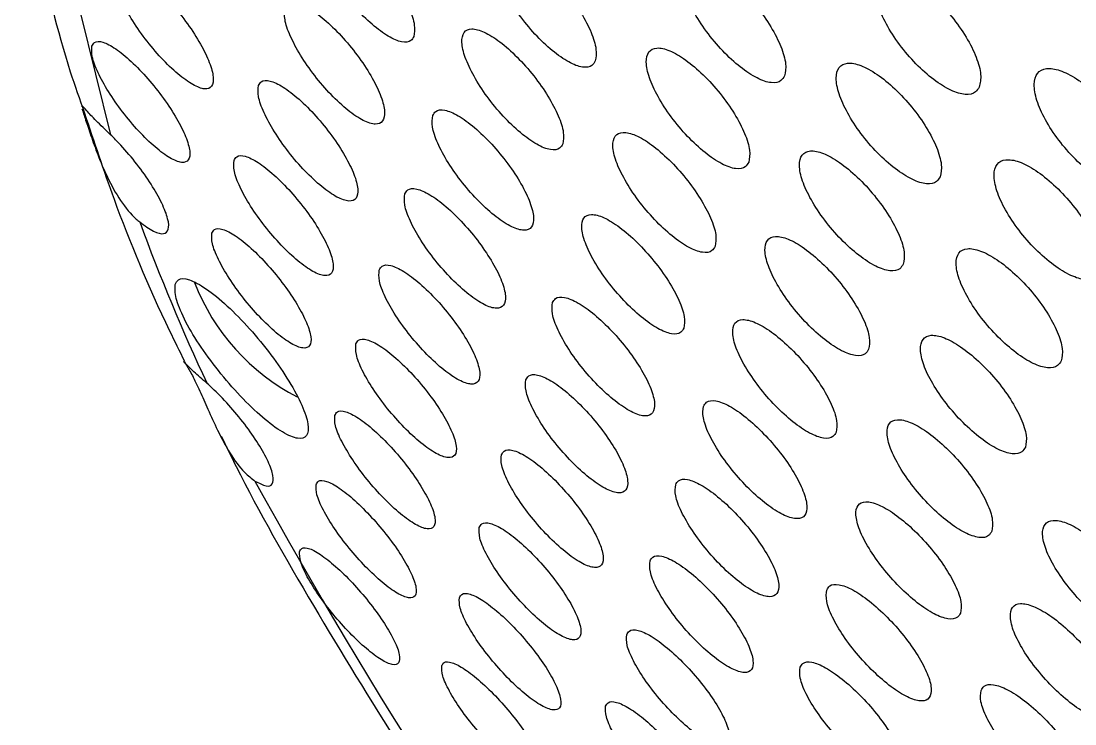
# Model space of a CAD drawing. Extents: x 1076 to 1148, y 508 to 635.
# Drawn here: x 1112.645 to 1113.301, y 555.195 to 555.632 of the extents above; entities that cross this region are included whole.
import ezdxf

# ---------------------------------------------------------------- set-up
doc = ezdxf.new("R2010")
doc.units = 0
doc.header["$MEASUREMENT"] = 0
doc.layers.add('1', color=4, linetype='Continuous')
doc.layers.add('GEOMETRY', color=4, linetype='Continuous', lineweight=25)

# ---------------------------------------------------------------- blocks, each defined once
blk = doc.blocks.new('SUCTION 1235301')
at = {"layer": 'GEOMETRY', "flags": 128}
blk.add_lwpolyline([(-1.95047, -0.12152), (-2.0013, -0.1343), (-2.04295, -0.15719), (-2.07502, -0.18995), (-2.09718, -0.23226), (-2.10921, -0.28369), (-2.11098, -0.34373), (-2.10249, -0.41177), (-2.0838, -0.48712)], dxfattribs=at)
at = {"layer": 'GEOMETRY'}
for centre, radius, start, end in [((-2.36744, -1.97643), 1.93143, 49.74303, 72.50078), ((-0.85088, -0.09347), 1.29473, 200.24296, 205.06508), ((-1.90574, -0.53037), 0.13491, 201.16002, 242.71322), ((0.79193, 0.82793), 3.1786, 208.78464, 225.0347)]:
    blk.add_arc(centre, radius, start, end, dxfattribs=at)
for points, knots in [([(-2.13941, -0.28565), (-2.13936, -0.28953), (-2.139, -0.31708), (-2.12873, -0.37097), (-2.11548, -0.42975), (-2.10298, -0.46515), (-2.09993, -0.47379)], [0, 0, 0, 0, 0.06616, 0.469864, 0.870661, 1, 1, 1, 1]), ([(-1.89508, -0.42599), (-1.89474, -0.42381), (-1.89407, -0.41945), (-1.89752, -0.40879), (-1.90388, -0.39649), (-1.91279, -0.38353), (-1.92318, -0.37147), (-1.93391, -0.36167), (-1.9437, -0.3553), (-1.95143, -0.35308), (-1.95624, -0.35522), (-1.95762, -0.36145), (-1.95544, -0.37103), (-1.94996, -0.38292), (-1.94175, -0.39584), (-1.9317, -0.40833), (-1.92095, -0.41898), (-1.91072, -0.42653), (-1.90228, -0.43005), (-1.89707, -0.4295), (-1.89563, -0.42696), (-1.89508, -0.42599)], [0, 0, 0, 0, 0.053299, 0.106593, 0.160062, 0.213863, 0.267949, 0.322148, 0.376234, 0.430032, 0.483495, 0.536724, 0.589921, 0.643301, 0.696997, 0.751009, 0.805196, 0.85934, 0.91324, 0.966802, 1, 1, 1, 1]), ([(-1.78228, -0.44128), (-1.78187, -0.43903), (-1.78105, -0.43451), (-1.78439, -0.42369), (-1.79073, -0.41129), (-1.79971, -0.39834), (-1.81025, -0.3864), (-1.82116, -0.37684), (-1.83117, -0.37076), (-1.83913, -0.36884), (-1.84417, -0.37126), (-1.84575, -0.37771), (-1.84372, -0.38747), (-1.83829, -0.39948), (-1.83003, -0.41241), (-1.81986, -0.42483), (-1.80893, -0.43527), (-1.7985, -0.44254), (-1.78983, -0.44575), (-1.78443, -0.44495), (-1.78287, -0.4423), (-1.78228, -0.44128)], [0, 0, 0, 0, 0.053493, 0.106979, 0.160662, 0.214616, 0.268726, 0.322809, 0.376688, 0.430282, 0.483633, 0.536891, 0.590243, 0.643836, 0.697713, 0.751793, 0.805905, 0.859862, 0.913546, 0.966961, 1, 1, 1, 1]), ([(-1.66454, -0.45055), (-1.66406, -0.44821), (-1.66309, -0.44354), (-1.66632, -0.43254), (-1.67263, -0.42005), (-1.68169, -0.40711), (-1.69237, -0.39531), (-1.70346, -0.38597), (-1.71367, -0.38019), (-1.72187, -0.37856), (-1.72715, -0.38125), (-1.72895, -0.38793), (-1.72707, -0.39788), (-1.72169, -0.41001), (-1.71339, -0.42297), (-1.70309, -0.43529), (-1.69199, -0.44552), (-1.68136, -0.45252), (-1.67247, -0.45543), (-1.66686, -0.45439), (-1.66518, -0.45161), (-1.66454, -0.45055)], [0, 0, 0, 0, 0.053691, 0.107373, 0.161251, 0.215315, 0.269401, 0.323334, 0.377006, 0.430426, 0.483713, 0.537043, 0.590572, 0.644371, 0.698392, 0.752491, 0.806487, 0.860245, 0.913735, 0.967047, 1, 1, 1, 1]), ([(-2.08082, -0.38615), (-2.08104, -0.3882), (-2.08146, -0.39229), (-2.07777, -0.40263), (-2.0713, -0.41472), (-2.06243, -0.4276), (-2.0522, -0.43976), (-2.04172, -0.44984), (-2.03221, -0.45664), (-2.02481, -0.45933), (-2.02036, -0.45764), (-2.01933, -0.4518), (-2.0218, -0.44254), (-2.02744, -0.43089), (-2.03566, -0.4181), (-2.04558, -0.40557), (-2.05611, -0.3947), (-2.06606, -0.38676), (-2.07418, -0.38277), (-2.07909, -0.38291), (-2.08034, -0.38525), (-2.08082, -0.38615)], [0, 0, 0, 0, 0.0530539, 0.1061064, 0.1592286, 0.2126793, 0.2665632, 0.3207985, 0.3751476, 0.4293183, 0.4830971, 0.536447, 0.5895204, 0.6425871, 0.6959161, 0.7496639, 0.8038084, 0.8581531, 0.9124094, 0.9663248, 1, 1, 1, 1]), ([(-1.54338, -0.45747), (-1.54283, -0.45506), (-1.54172, -0.45023), (-1.54483, -0.43906), (-1.55113, -0.42648), (-1.56025, -0.41357), (-1.57106, -0.4019), (-1.58232, -0.3928), (-1.59275, -0.38729), (-1.60118, -0.38595), (-1.60671, -0.3889), (-1.60873, -0.39581), (-1.60699, -0.40594), (-1.60166, -0.41819), (-1.59332, -0.43117), (-1.5829, -0.44338), (-1.57164, -0.4534), (-1.56081, -0.46013), (-1.55169, -0.46276), (-1.54587, -0.46148), (-1.54407, -0.45858), (-1.54338, -0.45747)], [0, 0, 0, 0, 0.053886, 0.107764, 0.16181, 0.215934, 0.269943, 0.323697, 0.377167, 0.430452, 0.483728, 0.537176, 0.5909, 0.644887, 0.699007, 0.753071, 0.806913, 0.860467, 0.913793, 0.967052, 1, 1, 1, 1]), ([(-1.97513, -0.40857), (-1.97541, -0.41069), (-1.97598, -0.41494), (-1.9724, -0.42545), (-1.96595, -0.43763), (-1.957, -0.45051), (-1.94662, -0.46255), (-1.93594, -0.47241), (-1.92623, -0.4789), (-1.9186, -0.48128), (-1.91393, -0.4793), (-1.9127, -0.47324), (-1.91501, -0.46381), (-1.92061, -0.45204), (-1.92888, -0.43923), (-1.93893, -0.42677), (-1.94964, -0.41609), (-1.9598, -0.40844), (-1.96814, -0.40476), (-1.97324, -0.40517), (-1.97461, -0.40763), (-1.97513, -0.40857)], [0, 0, 0, 0, 0.0532343, 0.1064645, 0.159821, 0.2134876, 0.2674755, 0.3216556, 0.3758124, 0.4297387, 0.4833304, 0.5366325, 0.5898159, 0.6431007, 0.6966622, 0.7505569, 0.8046974, 0.8588864, 0.9129028, 0.9666017, 1, 1, 1, 1]), ([(-1.80243, -0.49287), (-1.80207, -0.49067), (-1.80136, -0.48626), (-1.80482, -0.47558), (-1.81125, -0.46331), (-1.82027, -0.45043), (-1.8308, -0.43851), (-1.84167, -0.42888), (-1.8516, -0.42269), (-1.85945, -0.42062), (-1.86436, -0.42288), (-1.8658, -0.42917), (-1.86363, -0.43878), (-1.8581, -0.45066), (-1.84979, -0.46351), (-1.8396, -0.47589), (-1.82871, -0.48636), (-1.81835, -0.49374), (-1.80978, -0.4971), (-1.80448, -0.49643), (-1.803, -0.49386), (-1.80243, -0.49287)], [0, 0, 0, 0, 0.053417, 0.106828, 0.160399, 0.214239, 0.268283, 0.322376, 0.376339, 0.430052, 0.483504, 0.536802, 0.590116, 0.64361, 0.697368, 0.751362, 0.805459, 0.859479, 0.913277, 0.966804, 1, 1, 1, 1]), ([(-2.09533, -0.43208), (-2.09549, -0.43407), (-2.09582, -0.43806), (-2.092, -0.44826), (-2.08543, -0.46024), (-2.07652, -0.47304), (-2.0663, -0.48517), (-2.05587, -0.4953), (-2.04645, -0.50221), (-2.03915, -0.50507), (-2.03483, -0.50354), (-2.03395, -0.49786), (-2.03655, -0.48873), (-2.04231, -0.4772), (-2.05059, -0.46451), (-2.06051, -0.45202), (-2.071, -0.44113), (-2.08087, -0.43309), (-2.08889, -0.42895), (-2.09371, -0.42894), (-2.09488, -0.43121), (-2.09533, -0.43208)], [0, 0, 0, 0, 0.053019, 0.10604, 0.159065, 0.212367, 0.266115, 0.320287, 0.374673, 0.428968, 0.482901, 0.536366, 0.589467, 0.642462, 0.695652, 0.749254, 0.803307, 0.857656, 0.912014, 0.966081, 1, 1, 1, 1]), ([(-1.68682, -0.50427), (-1.68639, -0.50199), (-1.68553, -0.49743), (-1.68888, -0.48658), (-1.69528, -0.47421), (-1.70438, -0.46135), (-1.71505, -0.44955), (-1.7261, -0.44016), (-1.73624, -0.43425), (-1.74433, -0.43248), (-1.74948, -0.43501), (-1.75113, -0.44154), (-1.74912, -0.45133), (-1.74364, -0.46333), (-1.73528, -0.4762), (-1.72498, -0.48849), (-1.71391, -0.49876), (-1.70334, -0.50586), (-1.69454, -0.50892), (-1.68904, -0.508), (-1.68744, -0.5053), (-1.68682, -0.50427)], [0, 0, 0, 0, 0.0536, 0.107192, 0.160957, 0.214924, 0.268972, 0.322943, 0.376713, 0.430247, 0.483613, 0.536953, 0.59042, 0.644111, 0.698024, 0.752064, 0.806076, 0.859917, 0.913521, 0.966926, 1, 1, 1, 1]), ([(-1.56775, -0.51329), (-1.56725, -0.51093), (-1.56625, -0.50621), (-1.56948, -0.4952), (-1.57586, -0.48274), (-1.58502, -0.4699), (-1.59583, -0.45823), (-1.60705, -0.44907), (-1.61741, -0.44344), (-1.62574, -0.44196), (-1.63113, -0.44475), (-1.63299, -0.4515), (-1.63112, -0.46148), (-1.6257, -0.47359), (-1.6173, -0.48648), (-1.60688, -0.49867), (-1.59565, -0.50873), (-1.58487, -0.51556), (-1.57585, -0.51833), (-1.57013, -0.51718), (-1.56841, -0.51436), (-1.56775, -0.51329)], [0, 0, 0, 0, 0.05378, 0.107553, 0.161484, 0.215528, 0.269529, 0.323349, 0.376931, 0.430322, 0.483655, 0.537084, 0.590723, 0.644594, 0.698619, 0.75265, 0.806536, 0.860192, 0.913632, 0.966967, 1, 1, 1, 1]), ([(-1.44365, -0.51618), (-1.44308, -0.51374), (-1.44193, -0.50887), (-1.44504, -0.49768), (-1.4514, -0.48513), (-1.46062, -0.47231), (-1.47155, -0.46079), (-1.48295, -0.45186), (-1.49352, -0.44651), (-1.50209, -0.44531), (-1.50774, -0.44836), (-1.50983, -0.45534), (-1.50811, -0.46551), (-1.50274, -0.47775), (-1.4943, -0.49065), (-1.48377, -0.50273), (-1.47238, -0.51259), (-1.46141, -0.51915), (-1.45214, -0.52164), (-1.44621, -0.52025), (-1.44436, -0.51731), (-1.44365, -0.51618)], [0, 0, 0, 0, 0.053965, 0.107924, 0.162003, 0.216081, 0.269984, 0.32362, 0.377012, 0.430292, 0.483639, 0.537202, 0.591035, 0.645078, 0.699176, 0.753148, 0.80687, 0.860328, 0.913626, 0.966933, 1, 1, 1, 1]), ([(-1.99173, -0.4566), (-1.99197, -0.45867), (-1.99244, -0.46281), (-1.98873, -0.47318), (-1.98218, -0.48525), (-1.97319, -0.49804), (-1.96282, -0.51007), (-1.9522, -0.51997), (-1.94256, -0.52658), (-1.93504, -0.52912), (-1.93049, -0.5273), (-1.92941, -0.5214), (-1.93186, -0.5121), (-1.93756, -0.50046), (-1.94589, -0.48773), (-1.95595, -0.47532), (-1.96662, -0.46462), (-1.97671, -0.45686), (-1.98495, -0.45305), (-1.98995, -0.4533), (-1.99124, -0.45569), (-1.99173, -0.4566)], [0, 0, 0, 0, 0.0531859, 0.1063701, 0.1596271, 0.2131618, 0.2670423, 0.3211869, 0.3753968, 0.4294416, 0.483164, 0.5365513, 0.5897378, 0.6429434, 0.6963774, 0.7501512, 0.8042299, 0.8584447, 0.9125638, 0.9663964, 1, 1, 1, 1]), ([(-2.0838, -0.48712), (-2.08695, -0.48407), (-2.09324, -0.47796), (-2.09897, -0.47192), (-2.10168, -0.46861), (-2.10155, -0.46958), (-2.10152, -0.46981)], [0, 0, 0, 0, 0.29519, 0.589669, 0.903112, 1, 1, 1, 1]), ([(-2.10154, -0.47106), (-2.1009, -0.47303), (-2.09971, -0.47668), (-2.09611, -0.48745), (-2.0917, -0.49989), (-2.08574, -0.51418), (-2.07777, -0.5286), (-2.07045, -0.53744), (-2.06635, -0.54085), (-2.06564, -0.54144)], [0, 0, 0, 0, 0.165284, 0.307161, 0.447971, 0.606777, 0.784597, 0.962523, 1, 1, 1, 1]), ([(-1.88334, -0.47523), (-1.88365, -0.47738), (-1.88426, -0.48168), (-1.88067, -0.49222), (-1.87415, -0.50437), (-1.86509, -0.51717), (-1.85457, -0.52908), (-1.84375, -0.53876), (-1.8339, -0.54507), (-1.82615, -0.54729), (-1.82137, -0.54519), (-1.82007, -0.53905), (-1.82238, -0.52958), (-1.82802, -0.51783), (-1.83639, -0.50507), (-1.84658, -0.49274), (-1.85743, -0.48223), (-1.86773, -0.47475), (-1.8762, -0.47125), (-1.8814, -0.47177), (-1.8828, -0.47427), (-1.88334, -0.47523)], [0, 0, 0, 0, 0.053354, 0.1067038, 0.160174, 0.2138993, 0.2678648, 0.3219502, 0.3759812, 0.4298068, 0.4833672, 0.5367204, 0.5900141, 0.6434201, 0.6970617, 0.7509603, 0.8050256, 0.8590928, 0.9129946, 0.9666373, 1, 1, 1, 1]), ([(-2.09993, -0.47379), (-2.09406, -0.49149), (-2.07953, -0.5353), (-2.05812, -0.58707), (-2.0409, -0.62177), (-2.03775, -0.62811)], [0, 0, 0, 0, 0.3566955, 0.8825187, 1, 1, 1, 1]), ([(-2.06564, -0.54144), (-2.06262, -0.54362), (-2.0566, -0.54796), (-2.05039, -0.54938), (-2.04725, -0.54669), (-2.04766, -0.53994), (-2.05146, -0.53004), (-2.05821, -0.51809), (-2.06716, -0.50542), (-2.07613, -0.49473), (-2.08166, -0.48925), (-2.0838, -0.48712)], [0, 0, 0, 0, 0.11725, 0.234523, 0.351146, 0.466673, 0.581355, 0.695808, 0.810733, 0.926629, 1, 1, 1, 1]), ([(-1.7077, -0.55658), (-1.70732, -0.55435), (-1.70656, -0.5499), (-1.71003, -0.5392), (-1.71653, -0.52695), (-1.72566, -0.51416), (-1.73632, -0.50238), (-1.74733, -0.49292), (-1.7574, -0.4869), (-1.76538, -0.48499), (-1.7704, -0.48736), (-1.77191, -0.49373), (-1.76975, -0.50338), (-1.76417, -0.51525), (-1.75576, -0.52803), (-1.74545, -0.54028), (-1.73442, -0.55059), (-1.72391, -0.55779), (-1.71521, -0.56098), (-1.70981, -0.56021), (-1.70828, -0.55759), (-1.7077, -0.55658)], [0, 0, 0, 0, 0.053523, 0.10704, 0.160701, 0.214569, 0.268568, 0.32256, 0.376413, 0.430054, 0.483505, 0.536871, 0.590293, 0.643887, 0.697696, 0.751667, 0.805677, 0.859585, 0.913294, 0.966796, 1, 1, 1, 1]), ([(-1.59071, -0.56768), (-1.59026, -0.56538), (-1.58936, -0.56077), (-1.59272, -0.54991), (-1.59919, -0.53758), (-1.60839, -0.52481), (-1.61919, -0.51315), (-1.63037, -0.50392), (-1.64065, -0.49818), (-1.64887, -0.49655), (-1.65413, -0.49919), (-1.65585, -0.50578), (-1.65385, -0.51561), (-1.64832, -0.52759), (-1.63986, -0.54039), (-1.62944, -0.55254), (-1.61824, -0.56266), (-1.60753, -0.56958), (-1.5986, -0.57249), (-1.59299, -0.57148), (-1.59134, -0.56873), (-1.59071, -0.56768)], [0, 0, 0, 0, 0.053689, 0.107372, 0.161198, 0.21516, 0.26914, 0.323008, 0.376687, 0.43018, 0.483575, 0.537, 0.590571, 0.644338, 0.698269, 0.752258, 0.806173, 0.859914, 0.913459, 0.966872, 1, 1, 1, 1]), ([(-2.00693, -0.50322), (-2.00711, -0.50524), (-2.00748, -0.50927), (-2.00364, -0.5195), (-1.997, -0.53145), (-1.98797, -0.54417), (-1.97761, -0.55618), (-1.96704, -0.56613), (-1.95749, -0.57285), (-1.95007, -0.57554), (-1.94565, -0.57389), (-1.94471, -0.56814), (-1.9473, -0.55898), (-1.95311, -0.54746), (-1.9615, -0.53482), (-1.97156, -0.52245), (-1.9822, -0.51172), (-1.99221, -0.50387), (-2.00035, -0.49991), (-2.00525, -0.50003), (-2.00646, -0.50233), (-2.00693, -0.50322)], [0, 0, 0, 0, 0.053152, 0.106304, 0.159471, 0.212872, 0.266634, 0.320726, 0.374974, 0.429131, 0.48299, 0.536477, 0.589684, 0.642822, 0.696131, 0.749775, 0.803776, 0.858, 0.912212, 0.966181, 1, 1, 1, 1]), ([(-1.46875, -0.57272), (-1.46822, -0.57034), (-1.46718, -0.56557), (-1.47042, -0.55454), (-1.47686, -0.54212), (-1.48612, -0.52937), (-1.49705, -0.51785), (-1.50841, -0.50885), (-1.51891, -0.50339), (-1.52737, -0.50204), (-1.53288, -0.50494), (-1.53482, -0.51177), (-1.53297, -0.52178), (-1.5275, -0.53388), (-1.51901, -0.54669), (-1.50847, -0.55875), (-1.4971, -0.56865), (-1.48619, -0.57531), (-1.47702, -0.57794), (-1.4712, -0.57669), (-1.46943, -0.57382), (-1.46875, -0.57272)], [0, 0, 0, 0, 0.053859, 0.107713, 0.161684, 0.215697, 0.269609, 0.323321, 0.376823, 0.4302, 0.483587, 0.537116, 0.590857, 0.644788, 0.698804, 0.75276, 0.80654, 0.860103, 0.913506, 0.966874, 1, 1, 1, 1]), ([(-1.90068, -0.524), (-1.90094, -0.5261), (-1.90145, -0.53029), (-1.89773, -0.54068), (-1.89112, -0.55272), (-1.88201, -0.56544), (-1.8715, -0.57733), (-1.86073, -0.58706), (-1.85096, -0.59349), (-1.84332, -0.59586), (-1.83867, -0.59392), (-1.83752, -0.58794), (-1.83996, -0.57861), (-1.84571, -0.56698), (-1.85414, -0.55431), (-1.86433, -0.54201), (-1.87515, -0.53147), (-1.88537, -0.52391), (-1.89374, -0.52026), (-1.89884, -0.52064), (-1.90017, -0.52307), (-1.90068, -0.524)], [0, 0, 0, 0, 0.0533053, 0.1066085, 0.1599866, 0.2135954, 0.2674705, 0.3215318, 0.3756161, 0.4295489, 0.4832228, 0.5366455, 0.589935, 0.6432657, 0.6967932, 0.7505882, 0.8046058, 0.8587028, 0.9126993, 0.9664594, 1, 1, 1, 1]), ([(-1.72717, -0.60748), (-1.72684, -0.60531), (-1.72618, -0.60096), (-1.72978, -0.59041), (-1.73637, -0.57828), (-1.74554, -0.56556), (-1.7562, -0.55379), (-1.76716, -0.54428), (-1.77715, -0.53815), (-1.78503, -0.53608), (-1.78991, -0.5383), (-1.79127, -0.54451), (-1.78898, -0.55402), (-1.7833, -0.56576), (-1.77483, -0.57845), (-1.76451, -0.59067), (-1.75351, -0.60101), (-1.74308, -0.60831), (-1.73447, -0.61164), (-1.72918, -0.61101), (-1.72773, -0.60846), (-1.72717, -0.60748)], [0, 0, 0, 0, 0.05346, 0.106915, 0.160482, 0.214251, 0.268188, 0.322185, 0.376106, 0.429848, 0.48339, 0.536795, 0.590189, 0.6437, 0.697406, 0.751299, 0.805292, 0.85925, 0.913055, 0.966656, 1, 1, 1, 1]), ([(-2.02071, -0.54842), (-2.02085, -0.55039), (-2.02111, -0.55432), (-2.01714, -0.56441), (-2.0104, -0.57625), (-2.00133, -0.5889), (-1.99098, -0.60087), (-1.98046, -0.61087), (-1.97099, -0.6177), (-1.96368, -0.62055), (-1.95939, -0.61907), (-1.9586, -0.61347), (-1.96133, -0.60445), (-1.96725, -0.59304), (-1.9757, -0.58049), (-1.98577, -0.56816), (-1.99636, -0.55741), (-2.0063, -0.54947), (-2.01434, -0.54537), (-2.01914, -0.54533), (-2.02027, -0.54756), (-2.02071, -0.54842)], [0, 0, 0, 0, 0.0531314, 0.1062662, 0.1593523, 0.2126195, 0.2662507, 0.320273, 0.3745432, 0.4288063, 0.4828077, 0.5364098, 0.5896538, 0.642737, 0.695923, 0.7494292, 0.8033365, 0.8575527, 0.9118482, 0.9659542, 1, 1, 1, 1]), ([(-1.61226, -0.62067), (-1.61186, -0.61842), (-1.61107, -0.61392), (-1.61455, -0.60321), (-1.62111, -0.59099), (-1.63035, -0.5783), (-1.64115, -0.56665), (-1.65229, -0.55736), (-1.66249, -0.55151), (-1.67061, -0.54974), (-1.67573, -0.55222), (-1.6773, -0.55865), (-1.67516, -0.56833), (-1.66953, -0.58019), (-1.66102, -0.59289), (-1.65058, -0.60502), (-1.63941, -0.61517), (-1.62877, -0.62219), (-1.61994, -0.62524), (-1.61444, -0.62436), (-1.61286, -0.62169), (-1.61226, -0.62067)], [0, 0, 0, 0, 0.053612, 0.107219, 0.160949, 0.214829, 0.268775, 0.322675, 0.376435, 0.430025, 0.483488, 0.536924, 0.590443, 0.644119, 0.697958, 0.751896, 0.805822, 0.859632, 0.913274, 0.966768, 1, 1, 1, 1]), ([(-1.49243, -0.62784), (-1.49196, -0.62552), (-1.49102, -0.62086), (-1.49438, -0.60998), (-1.50091, -0.59768), (-1.51021, -0.585), (-1.52114, -0.57349), (-1.53246, -0.56443), (-1.54289, -0.55885), (-1.55124, -0.55736), (-1.55661, -0.56011), (-1.55841, -0.56678), (-1.55642, -0.57664), (-1.55084, -0.5886), (-1.5423, -0.60133), (-1.53175, -0.61336), (-1.52041, -0.62331), (-1.50956, -0.63006), (-1.50049, -0.63282), (-1.49478, -0.6317), (-1.49308, -0.62891), (-1.49243, -0.62784)], [0, 0, 0, 0, 0.053767, 0.10753, 0.161403, 0.215351, 0.269258, 0.323029, 0.376628, 0.430095, 0.483527, 0.537037, 0.590703, 0.644535, 0.698471, 0.752402, 0.806223, 0.859875, 0.913375, 0.966806, 1, 1, 1, 1]), ([(-1.91661, -0.57135), (-1.91681, -0.5734), (-1.91723, -0.57748), (-1.91338, -0.58773), (-1.90667, -0.59966), (-1.89752, -0.61231), (-1.88702, -0.62418), (-1.8763, -0.63396), (-1.86661, -0.64049), (-1.85907, -0.64302), (-1.85456, -0.64124), (-1.85355, -0.63542), (-1.85613, -0.62623), (-1.86199, -0.61471), (-1.87048, -0.60213), (-1.88068, -0.58987), (-1.89146, -0.57931), (-1.90161, -0.57165), (-1.90988, -0.56786), (-1.91487, -0.5681), (-1.91613, -0.57045), (-1.91661, -0.57135)], [0, 0, 0, 0, 0.0532708, 0.1065415, 0.1598367, 0.2133277, 0.267101, 0.3211211, 0.3752437, 0.4292777, 0.4830706, 0.5365775, 0.5898799, 0.6431473, 0.696563, 0.7502457, 0.8041994, 0.8583098, 0.9123916, 0.9662711, 1, 1, 1, 1]), ([(-2.04358, -0.58034), (-2.04369, -0.58292), (-2.04391, -0.58806), (-2.0384, -0.60144), (-2.0292, -0.61721), (-2.01694, -0.63411), (-2.00305, -0.65017), (-1.98899, -0.66366), (-1.97638, -0.67299), (-1.9667, -0.67702), (-1.96111, -0.67525), (-1.96023, -0.66794), (-1.9641, -0.656), (-1.97222, -0.64082), (-1.98366, -0.62407), (-1.9972, -0.60755), (-2.01137, -0.59308), (-2.02462, -0.58229), (-2.0353, -0.57658), (-2.04161, -0.57633), (-2.04303, -0.57922), (-2.04358, -0.58034)], [0, 0, 0, 0, 0.053125, 0.106257, 0.159271, 0.212402, 0.265892, 0.319828, 0.374105, 0.428468, 0.482617, 0.536349, 0.589648, 0.642688, 0.695753, 0.749113, 0.802911, 0.857103, 0.911471, 0.965717, 1, 1, 1, 1]), ([(-1.80879, -0.59164), (-1.80906, -0.59376), (-1.80962, -0.598), (-1.80588, -0.6084), (-1.7992, -0.62042), (-1.78999, -0.63306), (-1.77933, -0.64481), (-1.76843, -0.65437), (-1.75852, -0.66062), (-1.75075, -0.66284), (-1.746, -0.66079), (-1.74479, -0.65473), (-1.74722, -0.64538), (-1.75302, -0.63376), (-1.76155, -0.62116), (-1.77188, -0.60898), (-1.78284, -0.5986), (-1.7932, -0.59121), (-1.8017, -0.58773), (-1.80689, -0.58822), (-1.80826, -0.59069), (-1.80879, -0.59164)], [0, 0, 0, 0, 0.053409, 0.106816, 0.160295, 0.21396, 0.267821, 0.321804, 0.375779, 0.429621, 0.483262, 0.536724, 0.590107, 0.643545, 0.697146, 0.75095, 0.804906, 0.858899, 0.912794, 0.9665, 1, 1, 1, 1]), ([(-1.63241, -0.67225), (-1.63206, -0.67005), (-1.63136, -0.66566), (-1.63498, -0.65509), (-1.64163, -0.64299), (-1.65091, -0.63037), (-1.6617, -0.61873), (-1.6728, -0.60939), (-1.68293, -0.60343), (-1.69093, -0.60151), (-1.69592, -0.60383), (-1.69735, -0.61012), (-1.69507, -0.61965), (-1.68933, -0.63138), (-1.68076, -0.644), (-1.67032, -0.65609), (-1.65918, -0.66628), (-1.64861, -0.6734), (-1.63987, -0.67658), (-1.63448, -0.67584), (-1.63298, -0.67325), (-1.63241, -0.67225)], [0, 0, 0, 0, 0.053549, 0.107095, 0.160738, 0.214534, 0.268435, 0.322349, 0.376177, 0.429857, 0.483394, 0.536855, 0.590339, 0.643936, 0.697686, 0.751563, 0.805484, 0.859348, 0.913077, 0.966654, 1, 1, 1, 1]), ([(-1.93113, -0.61729), (-1.93128, -0.61928), (-1.93159, -0.62327), (-1.92761, -0.63338), (-1.92081, -0.6452), (-1.91161, -0.65777), (-1.90112, -0.66962), (-1.89046, -0.67944), (-1.88085, -0.68609), (-1.87342, -0.68876), (-1.86903, -0.68715), (-1.86817, -0.68148), (-1.87089, -0.67243), (-1.87686, -0.66103), (-1.88542, -0.64853), (-1.89562, -0.63631), (-1.90636, -0.62573), (-1.91644, -0.61798), (-1.92461, -0.61405), (-1.9295, -0.61414), (-1.93067, -0.61642), (-1.93113, -0.61729)], [0, 0, 0, 0, 0.0532502, 0.1065028, 0.1597245, 0.2130964, 0.2667563, 0.3207182, 0.374864, 0.4289931, 0.4829108, 0.5365166, 0.5898488, 0.6430649, 0.6963709, 0.7499328, 0.8038068, 0.8579139, 0.9120716, 0.9660725, 1, 1, 1, 1]), ([(-1.51471, -0.68156), (-1.51429, -0.67928), (-1.51345, -0.67473), (-1.51694, -0.664), (-1.52356, -0.65182), (-1.5329, -0.63921), (-1.54382, -0.62771), (-1.55511, -0.61859), (-1.56545, -0.6129), (-1.5737, -0.61127), (-1.57893, -0.61386), (-1.58058, -0.62038), (-1.57845, -0.63009), (-1.57278, -0.64192), (-1.56418, -0.65456), (-1.55362, -0.66656), (-1.54231, -0.67655), (-1.53153, -0.68341), (-1.52256, -0.6863), (-1.51695, -0.68531), (-1.51533, -0.6826), (-1.51471, -0.68156)], [0, 0, 0, 0, 0.05369, 0.107376, 0.161161, 0.215041, 0.268932, 0.322745, 0.376425, 0.429977, 0.483461, 0.536967, 0.590574, 0.644319, 0.698177, 0.752074, 0.805919, 0.859643, 0.913231, 0.966728, 1, 1, 1, 1]), ([(-2.02368, -0.64197), (-2.02665, -0.63936), (-2.03259, -0.63414), (-2.03738, -0.62924), (-2.03886, -0.62729), (-2.03697, -0.62965), (-2.03307, -0.63642), (-2.02843, -0.64613), (-2.02314, -0.65818), (-2.017, -0.67178), (-2.0095, -0.68583), (-2.00136, -0.69706), (-1.9961, -0.70099), (-1.99391, -0.70263)], [0, 0, 0, 0, 0.093221, 0.18622, 0.285297, 0.390726, 0.472849, 0.555171, 0.633638, 0.719929, 0.819391, 0.92477, 1, 1, 1, 1]), ([(-1.99391, -0.70263), (-1.99141, -0.70391), (-1.98643, -0.70649), (-1.98261, -0.70503), (-1.98214, -0.69973), (-1.98525, -0.6909), (-1.99146, -0.67968), (-2.00008, -0.66729), (-2.01017, -0.65509), (-2.0183, -0.64673), (-2.02263, -0.6429), (-2.02368, -0.64197)], [0, 0, 0, 0, 0.121569, 0.243165, 0.364036, 0.483773, 0.602711, 0.721523, 0.840929, 0.96139, 1, 1, 1, 1]), ([(-1.8254, -0.63967), (-1.82562, -0.64174), (-1.82608, -0.64588), (-1.82221, -0.65614), (-1.81544, -0.66805), (-1.80617, -0.68061), (-1.79553, -0.69235), (-1.78467, -0.70196), (-1.77485, -0.70831), (-1.76719, -0.71068), (-1.76257, -0.70879), (-1.7615, -0.70289), (-1.76408, -0.69367), (-1.76999, -0.68217), (-1.77858, -0.66966), (-1.78891, -0.65752), (-1.79983, -0.64711), (-1.81012, -0.63963), (-1.81852, -0.63601), (-1.8236, -0.63636), (-1.8249, -0.63875), (-1.8254, -0.63967)], [0, 0, 0, 0, 0.053375, 0.106749, 0.160153, 0.213715, 0.267491, 0.321443, 0.375457, 0.429389, 0.483132, 0.536663, 0.590052, 0.64343, 0.696933, 0.750642, 0.804548, 0.858557, 0.912529, 0.966339, 1, 1, 1, 1]), ([(-1.71489, -0.65619), (-1.71519, -0.65833), (-1.71579, -0.66262), (-1.71204, -0.67305), (-1.7053, -0.68503), (-1.69598, -0.69759), (-1.68519, -0.70921), (-1.67414, -0.7186), (-1.66409, -0.72467), (-1.65619, -0.72673), (-1.65134, -0.72457), (-1.65006, -0.71844), (-1.65248, -0.70905), (-1.65832, -0.69744), (-1.66695, -0.68491), (-1.6774, -0.67285), (-1.68851, -0.66263), (-1.69901, -0.65542), (-1.70764, -0.6521), (-1.71293, -0.65271), (-1.71435, -0.65522), (-1.71489, -0.65619)], [0, 0, 0, 0, 0.053501, 0.106999, 0.160565, 0.214275, 0.268119, 0.32203, 0.375911, 0.429676, 0.483292, 0.536793, 0.590259, 0.643789, 0.697452, 0.751259, 0.805159, 0.85906, 0.912868, 0.96653, 1, 1, 1, 1]), ([(-1.94423, -0.66182), (-1.94434, -0.66376), (-1.94455, -0.66764), (-1.94043, -0.67761), (-1.93353, -0.68933), (-1.92429, -0.70183), (-1.9138, -0.71365), (-1.9032, -0.72352), (-1.89368, -0.73026), (-1.88636, -0.73309), (-1.8821, -0.73165), (-1.88138, -0.72613), (-1.88425, -0.71721), (-1.89033, -0.70592), (-1.89895, -0.69352), (-1.90916, -0.68134), (-1.91986, -0.67073), (-1.92986, -0.66289), (-1.93793, -0.65883), (-1.94271, -0.65878), (-1.94381, -0.66097), (-1.94423, -0.66182)], [0, 0, 0, 0, 0.0532438, 0.1064926, 0.1596499, 0.2129013, 0.2664365, 0.3203232, 0.3744772, 0.4286953, 0.4827435, 0.5364629, 0.5898419, 0.6430187, 0.6962172, 0.7496497, 0.803428, 0.8575156, 0.9117395, 0.9658637, 1, 1, 1, 1]), ([(-1.53558, -0.73386), (-1.53521, -0.73164), (-1.53447, -0.7272), (-1.53809, -0.71662), (-1.5448, -0.70455), (-1.55419, -0.69201), (-1.56511, -0.68051), (-1.57635, -0.67134), (-1.58662, -0.66554), (-1.59475, -0.66377), (-1.59985, -0.66621), (-1.60135, -0.67257), (-1.59908, -0.68213), (-1.5933, -0.69384), (-1.58465, -0.70639), (-1.57408, -0.71836), (-1.5628, -0.72839), (-1.55208, -0.73534), (-1.54321, -0.73836), (-1.53771, -0.73751), (-1.53617, -0.73488), (-1.53558, -0.73386)], [0, 0, 0, 0, 0.053627, 0.107251, 0.160957, 0.214768, 0.26863, 0.322468, 0.376215, 0.429847, 0.483388, 0.536904, 0.590469, 0.644139, 0.697921, 0.751775, 0.805628, 0.859409, 0.913077, 0.96664, 1, 1, 1, 1]), ([(-2.0149, -0.67462), (-2.01184, -0.68092), (-1.9952, -0.71516), (-1.95835, -0.77976), (-1.90465, -0.86774), (-1.84495, -0.95673), (-1.78088, -1.04538), (-1.7139, -1.1319), (-1.64687, -1.21335), (-1.58574, -1.28375), (-1.52852, -1.34683), (-1.47274, -1.40618), (-1.43269, -1.44664), (-1.4123, -1.46724)], [0, 0, 0, 0, 0.02556, 0.13872, 0.251177, 0.362705, 0.47282, 0.580412, 0.682453, 0.774249, 0.842703, 0.91991, 1, 1, 1, 1]), ([(-1.8406, -0.6863), (-1.84078, -0.68832), (-1.84113, -0.69235), (-1.83713, -0.70247), (-1.83026, -0.71427), (-1.82095, -0.72676), (-1.81031, -0.73848), (-1.79951, -0.74813), (-1.78977, -0.75459), (-1.78222, -0.75711), (-1.77773, -0.75538), (-1.77681, -0.74964), (-1.77952, -0.74056), (-1.78554, -0.72917), (-1.7942, -0.71674), (-1.80454, -0.70464), (-1.81543, -0.69421), (-1.82564, -0.68664), (-1.83394, -0.68289), (-1.83891, -0.6831), (-1.84013, -0.68541), (-1.8406, -0.6863)], [0, 0, 0, 0, 0.053355, 0.106711, 0.160049, 0.213507, 0.267186, 0.32109, 0.375127, 0.429143, 0.482994, 0.536609, 0.590021, 0.643352, 0.696759, 0.750363, 0.804202, 0.858212, 0.912252, 0.966167, 1, 1, 1, 1]), ([(-1.73223, -0.70495), (-1.73248, -0.70705), (-1.73297, -0.71123), (-1.7291, -0.72151), (-1.72226, -0.73339), (-1.71289, -0.74587), (-1.70211, -0.75748), (-1.69111, -0.76692), (-1.68114, -0.7731), (-1.67336, -0.7753), (-1.66864, -0.7733), (-1.6675, -0.76732), (-1.67006, -0.75807), (-1.67601, -0.74659), (-1.6847, -0.73414), (-1.69517, -0.72211), (-1.70623, -0.71187), (-1.71667, -0.70456), (-1.7252, -0.70111), (-1.73037, -0.70158), (-1.73171, -0.70402), (-1.73223, -0.70495)], [0, 0, 0, 0, 0.053466, 0.106931, 0.160429, 0.214052, 0.267828, 0.321719, 0.375638, 0.429482, 0.483183, 0.536737, 0.590203, 0.643678, 0.697256, 0.750984, 0.804847, 0.858769, 0.912646, 0.966396, 1, 1, 1, 1]), ([(-1.95592, -0.70492), (-1.95598, -0.70681), (-1.95609, -0.71059), (-1.95184, -0.72043), (-1.94483, -0.73204), (-1.93554, -0.74447), (-1.92507, -0.75627), (-1.91452, -0.76617), (-1.90509, -0.77302), (-1.89788, -0.776), (-1.89375, -0.77472), (-1.89318, -0.76936), (-1.89619, -0.76057), (-1.90239, -0.7494), (-1.91107, -0.73708), (-1.9213, -0.72494), (-1.93195, -0.71432), (-1.94186, -0.70639), (-1.94983, -0.70219), (-1.95451, -0.70199), (-1.95553, -0.7041), (-1.95592, -0.70492)], [0, 0, 0, 0, 0.053252, 0.106511, 0.159613, 0.212743, 0.266142, 0.319936, 0.374084, 0.428384, 0.482569, 0.536416, 0.58986, 0.643009, 0.696102, 0.749396, 0.803064, 0.857115, 0.911396, 0.965645, 1, 1, 1, 1]), ([(-1.55505, -0.78476), (-1.55473, -0.78259), (-1.55409, -0.77826), (-1.55784, -0.76782), (-1.56464, -0.75586), (-1.57407, -0.74339), (-1.58499, -0.73191), (-1.59619, -0.72268), (-1.60638, -0.71678), (-1.6144, -0.71487), (-1.61936, -0.71715), (-1.62071, -0.72335), (-1.61831, -0.73277), (-1.61242, -0.74436), (-1.6037, -0.75683), (-1.59312, -0.76877), (-1.58188, -0.77882), (-1.57123, -0.78586), (-1.56246, -0.78902), (-1.55707, -0.7883), (-1.55561, -0.78575), (-1.55505, -0.78476)], [0, 0, 0, 0, 0.053578, 0.107154, 0.16079, 0.21453, 0.268353, 0.322198, 0.375998, 0.429704, 0.483308, 0.536848, 0.590388, 0.643995, 0.697703, 0.751505, 0.805351, 0.859171, 0.91291, 0.966543, 1, 1, 1, 1]), ([(-1.43805, -0.79586), (-1.43766, -0.79361), (-1.43688, -0.78913), (-1.44051, -0.77853), (-1.44728, -0.76651), (-1.45677, -0.75406), (-1.46782, -0.7427), (-1.4792, -0.73369), (-1.48961, -0.72805), (-1.49788, -0.72642), (-1.50308, -0.72896), (-1.50465, -0.73539), (-1.50239, -0.74498), (-1.49657, -0.75667), (-1.48782, -0.76914), (-1.47713, -0.78099), (-1.46571, -0.79086), (-1.45485, -0.79764), (-1.44585, -0.80052), (-1.44025, -0.79956), (-1.43866, -0.79689), (-1.43805, -0.79586)], [0, 0, 0, 0, 0.0536888, 0.107375, 0.1611244, 0.2149344, 0.268752, 0.3225206, 0.3762051, 0.4298075, 0.4833659, 0.5369374, 0.5905732, 0.6442967, 0.6980927, 0.7519144, 0.8057034, 0.8594157, 0.9130411, 0.9666076, 1, 1, 1, 1]), ([(-1.85439, -0.73151), (-1.85452, -0.73348), (-1.85477, -0.73741), (-1.85064, -0.7474), (-1.84367, -0.75909), (-1.83431, -0.77151), (-1.82368, -0.78321), (-1.81293, -0.7929), (-1.80327, -0.79946), (-1.79584, -0.80212), (-1.79149, -0.80056), (-1.79071, -0.79497), (-1.79356, -0.78603), (-1.7997, -0.77476), (-1.80842, -0.76241), (-1.81877, -0.75034), (-1.82962, -0.7399), (-1.83975, -0.73224), (-1.84794, -0.72835), (-1.85281, -0.72842), (-1.85395, -0.73065), (-1.85439, -0.73151)], [0, 0, 0, 0, 0.0533483, 0.1067005, 0.1599817, 0.2133345, 0.2669049, 0.3207451, 0.3747901, 0.4288841, 0.4828483, 0.5365613, 0.5900134, 0.6433098, 0.696622, 0.7501136, 0.8038708, 0.8578649, 0.9119633, 0.9659856, 1, 1, 1, 1]), ([(-1.96619, -0.74661), (-1.9662, -0.74845), (-1.96621, -0.75212), (-1.96182, -0.76183), (-1.95471, -0.77334), (-1.94537, -0.78569), (-1.9349, -0.79747), (-1.92441, -0.8074), (-1.91507, -0.81436), (-1.90798, -0.81748), (-1.90398, -0.81638), (-1.90356, -0.81117), (-1.90671, -0.80252), (-1.91304, -0.79145), (-1.92179, -0.77921), (-1.93202, -0.76711), (-1.94262, -0.75648), (-1.95246, -0.74847), (-1.96032, -0.74413), (-1.96489, -0.74379), (-1.96583, -0.74582), (-1.96619, -0.74661)], [0, 0, 0, 0, 0.053274, 0.106558, 0.159614, 0.21262, 0.265872, 0.319558, 0.373684, 0.428061, 0.482386, 0.536378, 0.589902, 0.643036, 0.696026, 0.749173, 0.802714, 0.856713, 0.91104, 0.965417, 1, 1, 1, 1]), ([(-1.74816, -0.75231), (-1.74836, -0.75435), (-1.74875, -0.75843), (-1.74475, -0.76858), (-1.73782, -0.78034), (-1.7284, -0.79276), (-1.71762, -0.80435), (-1.70667, -0.81383), (-1.69679, -0.82011), (-1.68911, -0.82247), (-1.68453, -0.82062), (-1.68354, -0.8148), (-1.68624, -0.80569), (-1.6923, -0.79432), (-1.70105, -0.78195), (-1.71153, -0.76996), (-1.72256, -0.75969), (-1.73292, -0.7523), (-1.74134, -0.74872), (-1.74641, -0.74905), (-1.74768, -0.7514), (-1.74816, -0.75231)], [0, 0, 0, 0, 0.0534453, 0.1068915, 0.1603311, 0.213865, 0.2675607, 0.3214157, 0.3753574, 0.4292748, 0.4830672, 0.5366892, 0.5901706, 0.6436026, 0.6970972, 0.750739, 0.8045489, 0.8584744, 0.9124118, 0.9662516, 1, 1, 1, 1]), ([(-1.63823, -0.77048), (-1.6385, -0.7726), (-1.63903, -0.77683), (-1.63515, -0.78712), (-1.62825, -0.79896), (-1.61877, -0.81136), (-1.60785, -0.82283), (-1.59671, -0.83211), (-1.5866, -0.83812), (-1.57869, -0.84018), (-1.57387, -0.83806), (-1.57268, -0.83202), (-1.57522, -0.82274), (-1.58122, -0.81128), (-1.59001, -0.7989), (-1.6006, -0.78699), (-1.61181, -0.7769), (-1.62238, -0.76977), (-1.63104, -0.76647), (-1.63632, -0.76705), (-1.6377, -0.76953), (-1.63823, -0.77048)], [0, 0, 0, 0, 0.053542, 0.107083, 0.160657, 0.214323, 0.268091, 0.321927, 0.375766, 0.429542, 0.483217, 0.536797, 0.59033, 0.643884, 0.697518, 0.751256, 0.805076, 0.858922, 0.912724, 0.966432, 1, 1, 1, 1]), ([(-1.86678, -0.77531), (-1.86685, -0.77723), (-1.867, -0.78105), (-1.86273, -0.79091), (-1.85566, -0.80249), (-1.84625, -0.81484), (-1.83563, -0.82652), (-1.82493, -0.83625), (-1.81537, -0.84292), (-1.80805, -0.84573), (-1.80383, -0.84433), (-1.8032, -0.83889), (-1.8062, -0.83008), (-1.81245, -0.81892), (-1.82124, -0.80666), (-1.8316, -0.79463), (-1.8424, -0.78417), (-1.85245, -0.77643), (-1.86054, -0.7724), (-1.8653, -0.77232), (-1.86636, -0.77448), (-1.86678, -0.77531)], [0, 0, 0, 0, 0.0533563, 0.1067188, 0.1599524, 0.2131984, 0.2666489, 0.320408, 0.3744465, 0.4286124, 0.4826955, 0.5365214, 0.5900305, 0.6433037, 0.6965237, 0.749894, 0.803553, 0.8575151, 0.9116625, 0.9657941, 1, 1, 1, 1]), ([(-1.4582, -0.84743), (-1.45786, -0.84524), (-1.45718, -0.84086), (-1.46093, -0.83041), (-1.4678, -0.8185), (-1.47733, -0.80612), (-1.48838, -0.79476), (-1.49972, -0.7857), (-1.51005, -0.77996), (-1.51821, -0.77819), (-1.52327, -0.78058), (-1.52469, -0.78685), (-1.5223, -0.7963), (-1.51636, -0.80786), (-1.50755, -0.82025), (-1.49685, -0.83207), (-1.48546, -0.84197), (-1.47467, -0.84885), (-1.46577, -0.85186), (-1.46028, -0.85103), (-1.45878, -0.84843), (-1.4582, -0.84743)], [0, 0, 0, 0, 0.05364, 0.107278, 0.1609653, 0.2147202, 0.2685138, 0.3223001, 0.3760364, 0.4297017, 0.4833065, 0.5368876, 0.5904922, 0.6441571, 0.6978928, 0.7516788, 0.8054726, 0.859228, 0.9129158, 0.9665365, 1, 1, 1, 1]), ([(-1.76269, -0.79826), (-1.76284, -0.80025), (-1.76313, -0.80423), (-1.75899, -0.81424), (-1.75196, -0.8259), (-1.74249, -0.83824), (-1.73172, -0.84981), (-1.72082, -0.85934), (-1.71102, -0.86572), (-1.70346, -0.86822), (-1.69901, -0.86653), (-1.69817, -0.86087), (-1.70101, -0.85189), (-1.70719, -0.84064), (-1.71601, -0.82835), (-1.72649, -0.8164), (-1.73749, -0.8061), (-1.74777, -0.79863), (-1.75609, -0.79491), (-1.76105, -0.7951), (-1.76223, -0.79738), (-1.76269, -0.79826)], [0, 0, 0, 0, 0.053439, 0.10688, 0.16027, 0.213714, 0.267318, 0.32112, 0.37507, 0.429055, 0.482944, 0.536648, 0.590162, 0.643563, 0.696977, 0.750523, 0.804264, 0.858177, 0.912166, 0.966097, 1, 1, 1, 1]), ([(-1.87774, -0.81769), (-1.87776, -0.81956), (-1.87781, -0.82328), (-1.87341, -0.83301), (-1.86623, -0.84449), (-1.85677, -0.85677), (-1.84616, -0.86842), (-1.83552, -0.87819), (-1.82605, -0.88496), (-1.81884, -0.88791), (-1.81475, -0.88667), (-1.81427, -0.8814), (-1.81741, -0.87272), (-1.82379, -0.86167), (-1.83264, -0.84948), (-1.84301, -0.8375), (-1.85377, -0.82701), (-1.86375, -0.8192), (-1.87172, -0.81503), (-1.87638, -0.81481), (-1.87736, -0.81689), (-1.87774, -0.81769)], [0, 0, 0, 0, 0.053379, 0.106766, 0.159961, 0.213099, 0.266418, 0.320079, 0.374096, 0.428328, 0.482535, 0.536489, 0.590072, 0.643334, 0.696464, 0.749704, 0.803249, 0.857163, 0.91135, 0.965593, 1, 1, 1, 1]), ([(-1.65484, -0.81852), (-1.65506, -0.82058), (-1.6555, -0.82471), (-1.65148, -0.83487), (-1.64448, -0.8466), (-1.63495, -0.85893), (-1.62404, -0.87039), (-1.61294, -0.87971), (-1.60292, -0.88582), (-1.59513, -0.88802), (-1.59044, -0.88606), (-1.58939, -0.88017), (-1.59208, -0.87104), (-1.59819, -0.85969), (-1.60704, -0.84739), (-1.61765, -0.83551), (-1.62882, -0.8254), (-1.63932, -0.81818), (-1.64787, -0.81475), (-1.65304, -0.8152), (-1.65434, -0.8176), (-1.65484, -0.81852)], [0, 0, 0, 0, 0.0535216, 0.1070436, 0.1605663, 0.2141589, 0.2678633, 0.321673, 0.375535, 0.4293733, 0.4831222, 0.5367552, 0.5902971, 0.6438124, 0.6973767, 0.7510445, 0.804825, 0.8586783, 0.9125323, 0.9663143, 1, 1, 1, 1]), ([(-1.54224, -0.83293), (-1.54252, -0.83507), (-1.5431, -0.83935), (-1.53922, -0.84965), (-1.53226, -0.86146), (-1.52267, -0.87377), (-1.51162, -0.88511), (-1.50033, -0.89423), (-1.49008, -0.90007), (-1.48204, -0.90197), (-1.47712, -0.89974), (-1.47585, -0.89362), (-1.47838, -0.88432), (-1.48442, -0.87287), (-1.4933, -0.86057), (-1.50402, -0.84878), (-1.51537, -0.83884), (-1.52609, -0.83188), (-1.53488, -0.82874), (-1.54026, -0.82944), (-1.54169, -0.83196), (-1.54224, -0.83293)], [0, 0, 0, 0, 0.053605, 0.107209, 0.160844, 0.214542, 0.2683, 0.322087, 0.375861, 0.429583, 0.48324, 0.536845, 0.590435, 0.644053, 0.697731, 0.751472, 0.805255, 0.859037, 0.912779, 0.966456, 1, 1, 1, 1]), ([(-1.77581, -0.8428), (-1.7759, -0.84473), (-1.7761, -0.84861), (-1.77182, -0.85849), (-1.76469, -0.87004), (-1.75517, -0.88232), (-1.7444, -0.89387), (-1.73355, -0.90344), (-1.72385, -0.90992), (-1.71641, -0.91256), (-1.71209, -0.91103), (-1.71139, -0.90552), (-1.71438, -0.89668), (-1.72067, -0.88554), (-1.72956, -0.87333), (-1.74006, -0.86142), (-1.75101, -0.8511), (-1.76121, -0.84355), (-1.76942, -0.83969), (-1.77427, -0.83975), (-1.77538, -0.84195), (-1.77581, -0.8428)], [0, 0, 0, 0, 0.053446, 0.106898, 0.160247, 0.213599, 0.2671, 0.320832, 0.374776, 0.428822, 0.482813, 0.536614, 0.590178, 0.64356, 0.696894, 0.750336, 0.803992, 0.857878, 0.911908, 0.965933, 1, 1, 1, 1])]:
    blk.add_open_spline(points, degree=3, knots=knots, dxfattribs=at)
blk = doc.blocks.new('2026 TX')
at = {"layer": '1', "color": 3}
blk.add_blockref('SUCTION 1235301', (39.02225, 36.25517), dxfattribs=at)

msp = doc.modelspace()

# ---------------------------------------------------------------- block references
at = {"layer": '1'}
msp.add_blockref('2026 TX', (1075.76246, 519.79368), dxfattribs=at)

doc.saveas('drawing.dxf')
